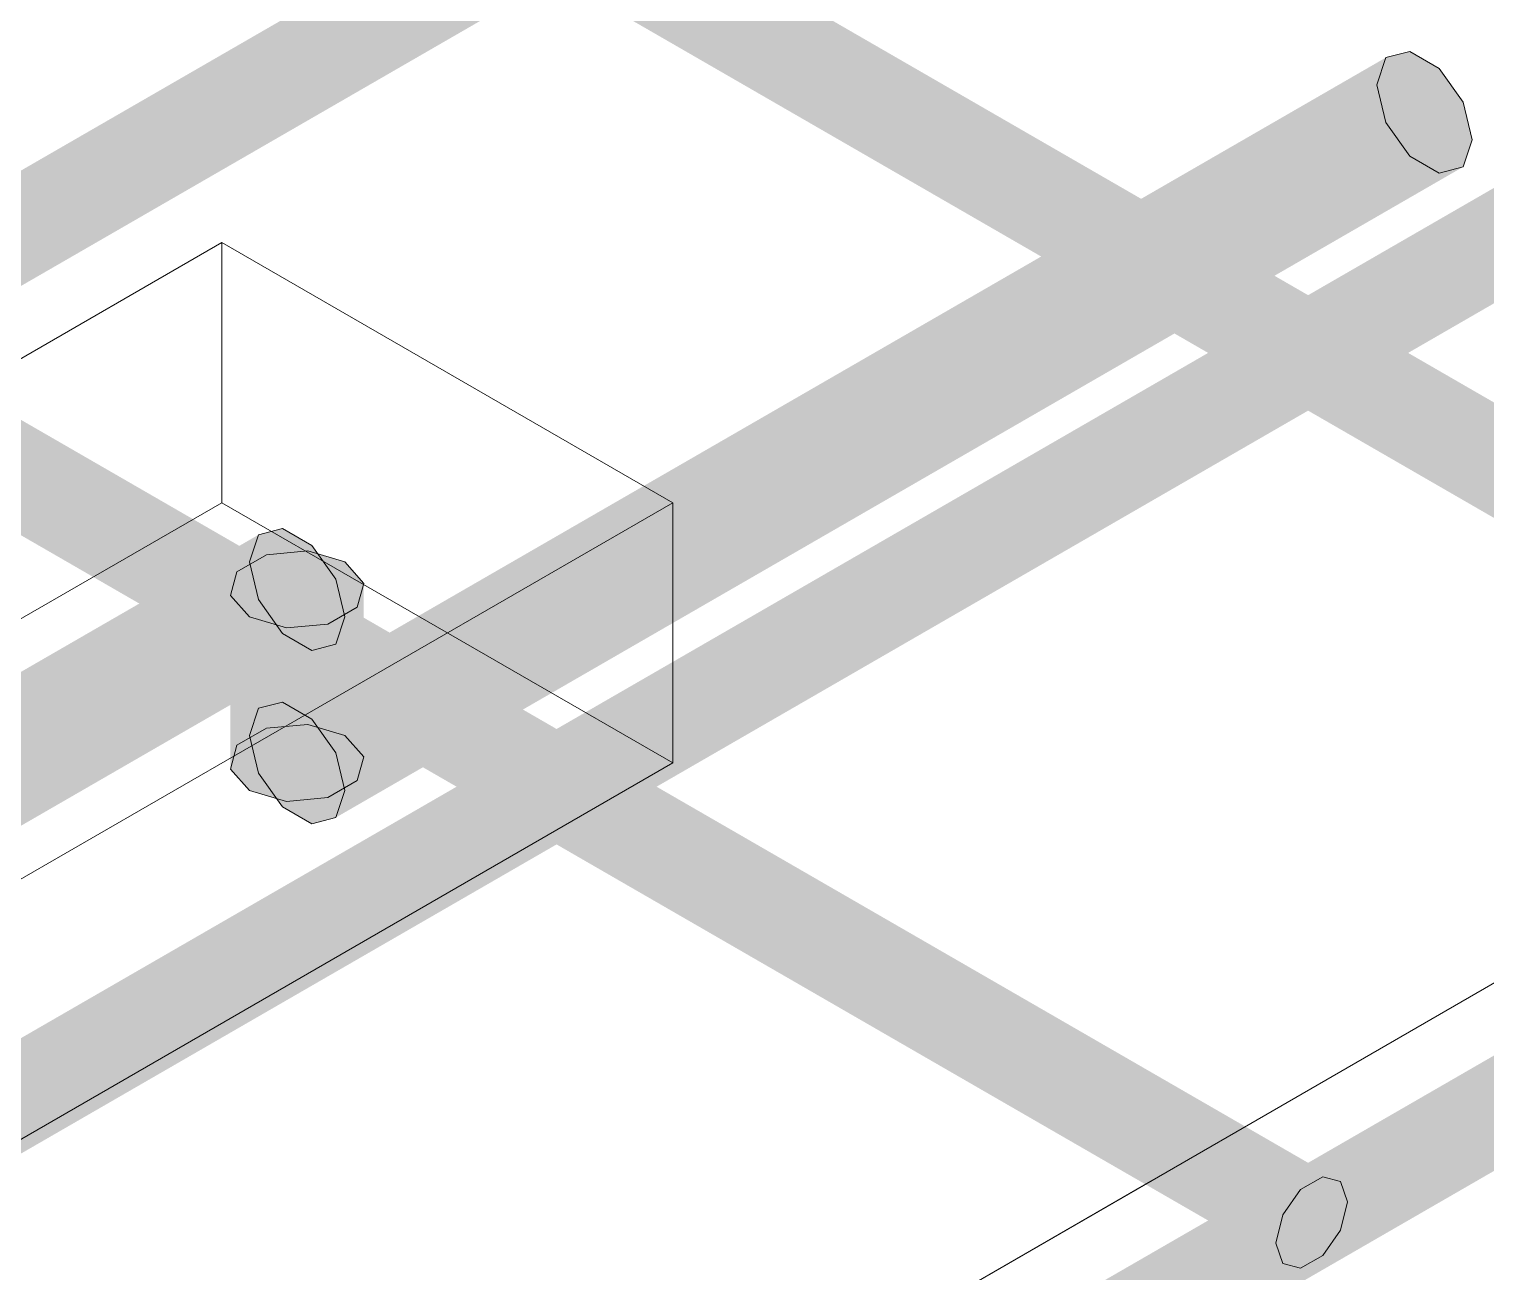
# Model space of a CAD drawing. Header units: metres. Extents: x 349021 to 349543, y 9281040 to 9281959.
# Drawn here: x 349207.6896 to 349208.0253, y 9281041.7777 to 9281042.0642 of the extents above; entities that cross this region are included whole.
import ezdxf

# ---------------------------------------------------------------- set-up
doc = ezdxf.new("R2010")
doc.units = ezdxf.units.M
doc.header["$LTSCALE"] = 0.25
doc.layers.add('ISO-3D', color=7, linetype='CONTINUOUS', lineweight=13)
doc.layers.add('ISO-3D-ARISTAS', color=250, linetype='CONTINUOUS', lineweight=13)

msp = doc.modelspace()

# ---------------------------------------------------------------- linework, layer by layer
at = {"layer": 'ISO-3D', "true_color": 0x553624}
for points in [[(349207.81168, 9281042.09938), (349207.81326, 9281042.10407), (349207.72908, 9281042.05169), (349207.73065, 9281042.05637)], [(349207.82818, 9281042.08985), (349207.8266, 9281042.08516), (349207.74557, 9281042.04216), (349207.744, 9281042.03747)], [(349207.72908, 9281042.05169), (349207.73065, 9281042.05637), (349207.64647, 9281042.00399), (349207.64805, 9281042.00868)], [(349208.06749, 9281042.04707), (349208.06907, 9281042.05176), (349207.98489, 9281041.99938), (349207.98646, 9281042.00407)], [(349207.74557, 9281042.04216), (349207.744, 9281042.03747), (349207.66297, 9281041.99447), (349207.66139, 9281041.98978)], [(349208.08399, 9281042.03755), (349208.08241, 9281042.03286), (349208.00138, 9281041.98985), (349207.99981, 9281041.98516)], [(349207.98489, 9281041.99938), (349207.98646, 9281042.00407), (349207.90228, 9281041.95169), (349207.90386, 9281041.95637)], [(349208.00138, 9281041.98985), (349207.99981, 9281041.98516), (349207.91878, 9281041.94216), (349207.9172, 9281041.93747)], [(349207.90228, 9281041.95169), (349207.90386, 9281041.95637), (349207.81968, 9281041.90399), (349207.82125, 9281041.90868)], [(349207.91878, 9281041.94216), (349207.9172, 9281041.93747), (349207.83617, 9281041.89447), (349207.8346, 9281041.88978)], [(349207.81968, 9281041.90399), (349207.82125, 9281041.90868), (349207.73707, 9281041.8563), (349207.73864, 9281041.86099)], [(349207.83617, 9281041.89447), (349207.8346, 9281041.88978), (349207.75357, 9281041.84678), (349207.75199, 9281041.84209)], [(349207.73707, 9281041.8563), (349207.73864, 9281041.86099), (349207.65446, 9281041.80861), (349207.65604, 9281041.8133)], [(349208.07549, 9281041.85169), (349208.07706, 9281041.85637), (349207.99288, 9281041.80399), (349207.99446, 9281041.80868)], [(349207.75357, 9281041.84678), (349207.75199, 9281041.84209), (349207.67096, 9281041.79908), (349207.66939, 9281041.79439)], [(349208.09198, 9281041.84216), (349208.09041, 9281041.83747), (349208.00938, 9281041.79447), (349208.0078, 9281041.78978)], [(349207.99288, 9281041.80399), (349207.99446, 9281041.80868), (349207.91027, 9281041.7563), (349207.91185, 9281041.76099)], [(349208.00938, 9281041.79447), (349208.0078, 9281041.78978), (349207.92677, 9281041.74678), (349207.9252, 9281041.74209)]]:
    msp.add_solid(points, dxfattribs=at)
at = {"layer": 'ISO-3D', "true_color": 0x67422b}
for points in [[(349207.81326, 9281042.10407), (349207.81738, 9281042.10515), (349207.73065, 9281042.05637), (349207.73478, 9281042.05745)], [(349207.8266, 9281042.08516), (349207.82248, 9281042.08408), (349207.744, 9281042.03747), (349207.73987, 9281042.03639)], [(349207.73065, 9281042.05637), (349207.73478, 9281042.05745), (349207.64805, 9281042.00868), (349207.65217, 9281042.00976)], [(349208.06907, 9281042.05176), (349208.07319, 9281042.05284), (349207.98646, 9281042.00407), (349207.99059, 9281042.00515)], [(349207.744, 9281042.03747), (349207.73987, 9281042.03639), (349207.66139, 9281041.98978), (349207.65727, 9281041.9887)], [(349208.08241, 9281042.03286), (349208.07829, 9281042.03178), (349207.99981, 9281041.98516), (349207.99568, 9281041.98408)], [(349207.98646, 9281042.00407), (349207.99059, 9281042.00515), (349207.90386, 9281041.95637), (349207.90798, 9281041.95745)], [(349207.99981, 9281041.98516), (349207.99568, 9281041.98408), (349207.9172, 9281041.93747), (349207.91308, 9281041.93639)], [(349207.90386, 9281041.95637), (349207.90798, 9281041.95745), (349207.82125, 9281041.90868), (349207.82537, 9281041.90976)], [(349207.9172, 9281041.93747), (349207.91308, 9281041.93639), (349207.8346, 9281041.88978), (349207.83047, 9281041.8887)], [(349207.82125, 9281041.90868), (349207.82537, 9281041.90976), (349207.73864, 9281041.86099), (349207.74277, 9281041.86207)], [(349207.8346, 9281041.88978), (349207.83047, 9281041.8887), (349207.75199, 9281041.84209), (349207.74787, 9281041.84101)], [(349207.73864, 9281041.86099), (349207.74277, 9281041.86207), (349207.65604, 9281041.8133), (349207.66016, 9281041.81438)], [(349208.07706, 9281041.85637), (349208.08119, 9281041.85745), (349207.99446, 9281041.80868), (349207.99858, 9281041.80976)], [(349207.75199, 9281041.84209), (349207.74787, 9281041.84101), (349207.66939, 9281041.79439), (349207.66526, 9281041.79332)], [(349208.09041, 9281041.83747), (349208.08628, 9281041.83639), (349208.0078, 9281041.78978), (349208.00368, 9281041.7887)], [(349207.99446, 9281041.80868), (349207.99858, 9281041.80976), (349207.91185, 9281041.76099), (349207.91597, 9281041.76207)], [(349208.0078, 9281041.78978), (349208.00368, 9281041.7887), (349207.9252, 9281041.74209), (349207.92107, 9281041.74101)]]:
    msp.add_solid(points, dxfattribs=at)
at = {"layer": 'ISO-3D', "true_color": 0x7c4f34}
for points in [[(349207.81738, 9281042.10515), (349207.82248, 9281042.1022), (349207.73478, 9281042.05745), (349207.73987, 9281042.05451)], [(349207.91308, 9281042.04266), (349207.90798, 9281042.03971), (349207.83047, 9281042.09035), (349207.82537, 9281042.08741)], [(349207.82248, 9281042.08408), (349207.81738, 9281042.08703), (349207.73987, 9281042.03639), (349207.73478, 9281042.03934)], [(349207.90798, 9281042.0216), (349207.91308, 9281042.02454), (349207.82537, 9281042.06929), (349207.83047, 9281042.07223)], [(349207.73478, 9281042.05745), (349207.73987, 9281042.05451), (349207.65217, 9281042.00976), (349207.65727, 9281042.00682)], [(349208.07319, 9281042.05284), (349208.07829, 9281042.04989), (349207.99059, 9281042.00515), (349207.99568, 9281042.0022)], [(349207.99568, 9281041.99497), (349207.99059, 9281041.99202), (349207.91308, 9281042.04266), (349207.90798, 9281042.03971)], [(349207.73987, 9281042.03639), (349207.73478, 9281042.03934), (349207.65727, 9281041.9887), (349207.65217, 9281041.99164)], [(349208.07829, 9281042.03178), (349208.07319, 9281042.03472), (349207.99568, 9281041.98408), (349207.99059, 9281041.98703)], [(349207.99059, 9281041.9739), (349207.99568, 9281041.97685), (349207.90798, 9281042.0216), (349207.91308, 9281042.02454)], [(349207.99059, 9281042.00515), (349207.99568, 9281042.0022), (349207.90798, 9281041.95745), (349207.91308, 9281041.95451)], [(349208.07829, 9281041.94727), (349208.07319, 9281041.94433), (349207.99568, 9281041.99497), (349207.99059, 9281041.99202)], [(349207.73987, 9281041.94266), (349207.73478, 9281041.93971), (349207.65727, 9281041.99035), (349207.65217, 9281041.98741)], [(349207.99568, 9281041.98408), (349207.99059, 9281041.98703), (349207.91308, 9281041.93639), (349207.90798, 9281041.93934)], [(349208.07319, 9281041.92621), (349208.07829, 9281041.92916), (349207.99059, 9281041.9739), (349207.99568, 9281041.97685)], [(349207.73478, 9281041.9216), (349207.73987, 9281041.92454), (349207.65217, 9281041.96929), (349207.65727, 9281041.97223)], [(349207.90798, 9281041.95745), (349207.91308, 9281041.95451), (349207.82537, 9281041.90976), (349207.83047, 9281041.90682)], [(349207.82248, 9281041.89497), (349207.81738, 9281041.89202), (349207.73987, 9281041.94266), (349207.73478, 9281041.93971)], [(349207.91308, 9281041.93639), (349207.90798, 9281041.93934), (349207.83047, 9281041.8887), (349207.82537, 9281041.89164)], [(349207.81738, 9281041.8739), (349207.82248, 9281041.87685), (349207.73478, 9281041.9216), (349207.73987, 9281041.92454)], [(349207.82537, 9281041.90976), (349207.83047, 9281041.90682), (349207.74277, 9281041.86207), (349207.74787, 9281041.85913)], [(349207.90508, 9281041.84727), (349207.89999, 9281041.84433), (349207.82248, 9281041.89497), (349207.81738, 9281041.89202)], [(349207.83047, 9281041.8887), (349207.82537, 9281041.89164), (349207.74787, 9281041.84101), (349207.74277, 9281041.84395)], [(349207.89999, 9281041.82621), (349207.90508, 9281041.82916), (349207.81738, 9281041.8739), (349207.82248, 9281041.87685)], [(349207.74277, 9281041.86207), (349207.74787, 9281041.85913), (349207.66016, 9281041.81438), (349207.66526, 9281041.81143)], [(349208.08119, 9281041.85745), (349208.08628, 9281041.85451), (349207.99858, 9281041.80976), (349208.00368, 9281041.80682)], [(349207.98769, 9281041.79958), (349207.98259, 9281041.79664), (349207.90508, 9281041.84727), (349207.89999, 9281041.84433)], [(349207.74787, 9281041.84101), (349207.74277, 9281041.84395), (349207.66526, 9281041.79332), (349207.66016, 9281041.79626)], [(349208.08628, 9281041.83639), (349208.08119, 9281041.83934), (349208.00368, 9281041.7887), (349207.99858, 9281041.79164)], [(349207.98259, 9281041.77852), (349207.98769, 9281041.78146), (349207.89999, 9281041.82621), (349207.90508, 9281041.82916)], [(349207.99858, 9281041.80976), (349208.00368, 9281041.80682), (349207.91597, 9281041.76207), (349207.92107, 9281041.75913)], [(349207.73188, 9281041.74727), (349207.72678, 9281041.74433), (349207.64927, 9281041.79497), (349207.64418, 9281041.79202)], [(349208.00368, 9281041.7887), (349207.99858, 9281041.79164), (349207.92107, 9281041.74101), (349207.91597, 9281041.74395)]]:
    msp.add_solid(points, dxfattribs=at)
at = {"layer": 'ISO-3D', "true_color": 0x7f5135}
for points in [[(349207.82248, 9281042.1022), (349207.8266, 9281042.09636), (349207.73987, 9281042.05451), (349207.744, 9281042.04867)], [(349207.81738, 9281042.08703), (349207.81326, 9281042.09287), (349207.73478, 9281042.03934), (349207.73065, 9281042.04518)], [(349207.73987, 9281042.05451), (349207.744, 9281042.04867), (349207.65727, 9281042.00682), (349207.66139, 9281042.00098)], [(349208.07829, 9281042.04989), (349208.08241, 9281042.04405), (349207.99568, 9281042.0022), (349207.99981, 9281041.99636)], [(349207.73478, 9281042.03934), (349207.73065, 9281042.04518), (349207.65217, 9281041.99164), (349207.64805, 9281041.99749)], [(349208.07319, 9281042.03472), (349208.06907, 9281042.04056), (349207.99059, 9281041.98703), (349207.98646, 9281041.99287)], [(349207.99568, 9281042.0022), (349207.99981, 9281041.99636), (349207.91308, 9281041.95451), (349207.9172, 9281041.94867)], [(349207.99059, 9281041.98703), (349207.98646, 9281041.99287), (349207.90798, 9281041.93934), (349207.90386, 9281041.94518)], [(349207.91308, 9281041.95451), (349207.9172, 9281041.94867), (349207.83047, 9281041.90682), (349207.8346, 9281041.90098)], [(349207.90798, 9281041.93934), (349207.90386, 9281041.94518), (349207.82537, 9281041.89164), (349207.82125, 9281041.89749)], [(349207.83047, 9281041.90682), (349207.8346, 9281041.90098), (349207.74787, 9281041.85913), (349207.75199, 9281041.85328)], [(349207.82537, 9281041.89164), (349207.82125, 9281041.89749), (349207.74277, 9281041.84395), (349207.73864, 9281041.84979)], [(349207.74787, 9281041.85913), (349207.75199, 9281041.85328), (349207.66526, 9281041.81143), (349207.66939, 9281041.80559)], [(349208.08628, 9281041.85451), (349208.09041, 9281041.84867), (349208.00368, 9281041.80682), (349208.0078, 9281041.80098)], [(349207.74277, 9281041.84395), (349207.73864, 9281041.84979), (349207.66016, 9281041.79626), (349207.65604, 9281041.8021)], [(349208.08119, 9281041.83934), (349208.07706, 9281041.84518), (349207.99858, 9281041.79164), (349207.99446, 9281041.79749)], [(349208.00368, 9281041.80682), (349208.0078, 9281041.80098), (349207.92107, 9281041.75913), (349207.9252, 9281041.75328)], [(349207.99858, 9281041.79164), (349207.99446, 9281041.79749), (349207.91597, 9281041.74395), (349207.91185, 9281041.74979)]]:
    msp.add_solid(points, dxfattribs=at)
at = {"layer": 'ISO-3D', "true_color": 0x70472f}
for points in [[(349207.81326, 9281042.09287), (349207.81168, 9281042.09938), (349207.73065, 9281042.04518), (349207.72908, 9281042.05169)], [(349207.8266, 9281042.09636), (349207.82818, 9281042.08985), (349207.744, 9281042.04867), (349207.74557, 9281042.04216)], [(349207.73065, 9281042.04518), (349207.72908, 9281042.05169), (349207.64805, 9281041.99749), (349207.64647, 9281042.00399)], [(349207.744, 9281042.04867), (349207.74557, 9281042.04216), (349207.66139, 9281042.00098), (349207.66297, 9281041.99447)], [(349208.06907, 9281042.04056), (349208.06749, 9281042.04707), (349207.98646, 9281041.99287), (349207.98489, 9281041.99938)], [(349208.08241, 9281042.04405), (349208.08399, 9281042.03755), (349207.99981, 9281041.99636), (349208.00138, 9281041.98985)], [(349207.98646, 9281041.99287), (349207.98489, 9281041.99938), (349207.90386, 9281041.94518), (349207.90228, 9281041.95169)], [(349207.99981, 9281041.99636), (349208.00138, 9281041.98985), (349207.9172, 9281041.94867), (349207.91878, 9281041.94216)], [(349207.90386, 9281041.94518), (349207.90228, 9281041.95169), (349207.82125, 9281041.89749), (349207.81968, 9281041.90399)], [(349207.9172, 9281041.94867), (349207.91878, 9281041.94216), (349207.8346, 9281041.90098), (349207.83617, 9281041.89447)], [(349207.82125, 9281041.89749), (349207.81968, 9281041.90399), (349207.73864, 9281041.84979), (349207.73707, 9281041.8563)], [(349207.8346, 9281041.90098), (349207.83617, 9281041.89447), (349207.75199, 9281041.85328), (349207.75357, 9281041.84678)], [(349207.73864, 9281041.84979), (349207.73707, 9281041.8563), (349207.65604, 9281041.8021), (349207.65446, 9281041.80861)], [(349207.75199, 9281041.85328), (349207.75357, 9281041.84678), (349207.66939, 9281041.80559), (349207.67096, 9281041.79908)], [(349208.07706, 9281041.84518), (349208.07549, 9281041.85169), (349207.99446, 9281041.79749), (349207.99288, 9281041.80399)], [(349208.09041, 9281041.84867), (349208.09198, 9281041.84216), (349208.0078, 9281041.80098), (349208.00938, 9281041.79447)], [(349207.99446, 9281041.79749), (349207.99288, 9281041.80399), (349207.91185, 9281041.74979), (349207.91027, 9281041.7563)], [(349208.0078, 9281041.80098), (349208.00938, 9281041.79447), (349207.9252, 9281041.75328), (349207.92677, 9281041.74678)]]:
    msp.add_solid(points, dxfattribs=at)
at = {"layer": 'ISO-3D', "true_color": 0x603d28}
for points in [[(349207.9172, 9281042.04158), (349207.91308, 9281042.04266), (349207.8346, 9281042.08927), (349207.83047, 9281042.09035)], [(349207.91878, 9281042.03689), (349207.9172, 9281042.04158), (349207.83617, 9281042.08458), (349207.8346, 9281042.08927)], [(349207.90228, 9281042.02736), (349207.90386, 9281042.02268), (349207.81968, 9281042.07506), (349207.82125, 9281042.07037)], [(349207.90386, 9281042.02268), (349207.90798, 9281042.0216), (349207.82125, 9281042.07037), (349207.82537, 9281042.06929)], [(349207.99981, 9281041.99389), (349207.99568, 9281041.99497), (349207.9172, 9281042.04158), (349207.91308, 9281042.04266)], [(349208.00138, 9281041.9892), (349207.99981, 9281041.99389), (349207.91878, 9281042.03689), (349207.9172, 9281042.04158)], [(349207.98489, 9281041.97967), (349207.98646, 9281041.97498), (349207.90228, 9281042.02736), (349207.90386, 9281042.02268)], [(349207.98646, 9281041.97498), (349207.99059, 9281041.9739), (349207.90386, 9281042.02268), (349207.90798, 9281042.0216)], [(349208.08241, 9281041.94619), (349208.07829, 9281041.94727), (349207.99981, 9281041.99389), (349207.99568, 9281041.99497)], [(349208.08399, 9281041.9415), (349208.08241, 9281041.94619), (349208.00138, 9281041.9892), (349207.99981, 9281041.99389)], [(349207.744, 9281041.94158), (349207.73987, 9281041.94266), (349207.66139, 9281041.98927), (349207.65727, 9281041.99035)], [(349207.74557, 9281041.93689), (349207.744, 9281041.94158), (349207.66297, 9281041.98458), (349207.66139, 9281041.98927)], [(349208.06749, 9281041.93198), (349208.06907, 9281041.92729), (349207.98489, 9281041.97967), (349207.98646, 9281041.97498)], [(349207.72908, 9281041.92736), (349207.73065, 9281041.92268), (349207.64647, 9281041.97506), (349207.64805, 9281041.97037)], [(349208.06907, 9281041.92729), (349208.07319, 9281041.92621), (349207.98646, 9281041.97498), (349207.99059, 9281041.9739)], [(349207.73065, 9281041.92268), (349207.73478, 9281041.9216), (349207.64805, 9281041.97037), (349207.65217, 9281041.96929)], [(349207.8266, 9281041.89389), (349207.82248, 9281041.89497), (349207.744, 9281041.94158), (349207.73987, 9281041.94266)], [(349207.82818, 9281041.8892), (349207.8266, 9281041.89389), (349207.74557, 9281041.93689), (349207.744, 9281041.94158)], [(349207.81168, 9281041.87967), (349207.81326, 9281041.87498), (349207.72908, 9281041.92736), (349207.73065, 9281041.92268)], [(349207.81326, 9281041.87498), (349207.81738, 9281041.8739), (349207.73065, 9281041.92268), (349207.73478, 9281041.9216)], [(349207.90921, 9281041.84619), (349207.90508, 9281041.84727), (349207.8266, 9281041.89389), (349207.82248, 9281041.89497)], [(349207.91078, 9281041.8415), (349207.90921, 9281041.84619), (349207.82818, 9281041.8892), (349207.8266, 9281041.89389)], [(349207.89429, 9281041.83198), (349207.89586, 9281041.82729), (349207.81168, 9281041.87967), (349207.81326, 9281041.87498)], [(349207.89586, 9281041.82729), (349207.89999, 9281041.82621), (349207.81326, 9281041.87498), (349207.81738, 9281041.8739)], [(349207.99181, 9281041.7985), (349207.98769, 9281041.79958), (349207.90921, 9281041.84619), (349207.90508, 9281041.84727)], [(349207.99339, 9281041.79381), (349207.99181, 9281041.7985), (349207.91078, 9281041.8415), (349207.90921, 9281041.84619)], [(349207.97689, 9281041.78429), (349207.97847, 9281041.7796), (349207.89429, 9281041.83198), (349207.89586, 9281041.82729)], [(349207.97847, 9281041.7796), (349207.98259, 9281041.77852), (349207.89586, 9281041.82729), (349207.89999, 9281041.82621)], [(349207.736, 9281041.74619), (349207.73188, 9281041.74727), (349207.6534, 9281041.79389), (349207.64927, 9281041.79497)], [(349207.73758, 9281041.7415), (349207.736, 9281041.74619), (349207.65497, 9281041.7892), (349207.6534, 9281041.79389)], [(349207.72108, 9281041.73198), (349207.72266, 9281041.72729), (349207.63848, 9281041.77967), (349207.64005, 9281041.77498)]]:
    msp.add_solid(points, dxfattribs=at)
at = {"layer": 'ISO-3D', "true_color": 0x865538}
for points in [[(349207.90798, 9281042.03971), (349207.90386, 9281042.03387), (349207.82537, 9281042.08741), (349207.82125, 9281042.08156)], [(349207.91308, 9281042.02454), (349207.9172, 9281042.03038), (349207.83047, 9281042.07223), (349207.8346, 9281042.07807)], [(349207.99059, 9281041.99202), (349207.98646, 9281041.98618), (349207.90798, 9281042.03971), (349207.90386, 9281042.03387)], [(349207.99568, 9281041.97685), (349207.99981, 9281041.98269), (349207.91308, 9281042.02454), (349207.9172, 9281042.03038)], [(349208.07319, 9281041.94433), (349208.06907, 9281041.93849), (349207.99059, 9281041.99202), (349207.98646, 9281041.98618)], [(349207.73478, 9281041.93971), (349207.73065, 9281041.93387), (349207.65217, 9281041.98741), (349207.64805, 9281041.98156)], [(349208.07829, 9281041.92916), (349208.08241, 9281041.935), (349207.99568, 9281041.97685), (349207.99981, 9281041.98269)], [(349207.73987, 9281041.92454), (349207.744, 9281041.93038), (349207.65727, 9281041.97223), (349207.66139, 9281041.97807)], [(349207.81738, 9281041.89202), (349207.81326, 9281041.88618), (349207.73478, 9281041.93971), (349207.73065, 9281041.93387)], [(349207.82248, 9281041.87685), (349207.8266, 9281041.88269), (349207.73987, 9281041.92454), (349207.744, 9281041.93038)], [(349207.89999, 9281041.84433), (349207.89586, 9281041.83849), (349207.81738, 9281041.89202), (349207.81326, 9281041.88618)], [(349207.90508, 9281041.82916), (349207.90921, 9281041.835), (349207.82248, 9281041.87685), (349207.8266, 9281041.88269)], [(349207.98259, 9281041.79664), (349207.97847, 9281041.7908), (349207.89999, 9281041.84433), (349207.89586, 9281041.83849)], [(349207.98769, 9281041.78146), (349207.99181, 9281041.7873), (349207.90508, 9281041.82916), (349207.90921, 9281041.835)], [(349207.72678, 9281041.74433), (349207.72266, 9281041.73849), (349207.64418, 9281041.79202), (349207.64005, 9281041.78618)], [(349207.73188, 9281041.72916), (349207.736, 9281041.735), (349207.64927, 9281041.77685), (349207.6534, 9281041.78269)]]:
    msp.add_solid(points, dxfattribs=at)
at = {"layer": 'ISO-3D', "true_color": 0x7b4f34}
for points in [[(349207.9172, 9281042.03038), (349207.91878, 9281042.03689), (349207.8346, 9281042.07807), (349207.83617, 9281042.08458)], [(349207.90386, 9281042.03387), (349207.90228, 9281042.02736), (349207.82125, 9281042.08156), (349207.81968, 9281042.07506)], [(349207.99981, 9281041.98269), (349208.00138, 9281041.9892), (349207.9172, 9281042.03038), (349207.91878, 9281042.03689)], [(349207.98646, 9281041.98618), (349207.98489, 9281041.97967), (349207.90386, 9281042.03387), (349207.90228, 9281042.02736)], [(349208.08241, 9281041.935), (349208.08399, 9281041.9415), (349207.99981, 9281041.98269), (349208.00138, 9281041.9892)], [(349208.06907, 9281041.93849), (349208.06749, 9281041.93198), (349207.98646, 9281041.98618), (349207.98489, 9281041.97967)], [(349207.744, 9281041.93038), (349207.74557, 9281041.93689), (349207.66139, 9281041.97807), (349207.66297, 9281041.98458)], [(349207.73065, 9281041.93387), (349207.72908, 9281041.92736), (349207.64805, 9281041.98156), (349207.64647, 9281041.97506)], [(349207.8266, 9281041.88269), (349207.82818, 9281041.8892), (349207.744, 9281041.93038), (349207.74557, 9281041.93689)], [(349207.81326, 9281041.88618), (349207.81168, 9281041.87967), (349207.73065, 9281041.93387), (349207.72908, 9281041.92736)], [(349207.90921, 9281041.835), (349207.91078, 9281041.8415), (349207.8266, 9281041.88269), (349207.82818, 9281041.8892)], [(349207.89586, 9281041.83849), (349207.89429, 9281041.83198), (349207.81326, 9281041.88618), (349207.81168, 9281041.87967)], [(349207.99181, 9281041.7873), (349207.99339, 9281041.79381), (349207.90921, 9281041.835), (349207.91078, 9281041.8415)], [(349207.97847, 9281041.7908), (349207.97689, 9281041.78429), (349207.89586, 9281041.83849), (349207.89429, 9281041.83198)], [(349207.736, 9281041.735), (349207.73758, 9281041.7415), (349207.6534, 9281041.78269), (349207.65497, 9281041.7892)], [(349207.72266, 9281041.73849), (349207.72108, 9281041.73198), (349207.64005, 9281041.78618), (349207.63848, 9281041.77967)]]:
    msp.add_solid(points, dxfattribs=at)
at = {"layer": 'ISO-3D', "true_color": 0x4f4d49}
for points in [[(349208.00012, 9281042.05135), (349208.00222, 9281042.0576), (349207.91352, 9281042.00135), (349207.91562, 9281042.0076)], [(349208.02212, 9281042.03865), (349208.02002, 9281042.0324), (349207.93552, 9281041.98865), (349207.93342, 9281041.9824)], [(349207.91352, 9281042.00135), (349207.91562, 9281042.0076), (349207.82692, 9281041.95135), (349207.82902, 9281041.9576)], [(349207.93552, 9281041.98865), (349207.93342, 9281041.9824), (349207.84892, 9281041.93865), (349207.84681, 9281041.9324)], [(349207.82692, 9281041.95135), (349207.82902, 9281041.9576), (349207.74032, 9281041.90135), (349207.74242, 9281041.9076)], [(349207.74032, 9281041.94135), (349207.74242, 9281041.9476), (349207.65371, 9281041.89135), (349207.65581, 9281041.8976)], [(349207.84892, 9281041.93865), (349207.84681, 9281041.9324), (349207.76231, 9281041.88865), (349207.76021, 9281041.8824)], [(349207.76231, 9281041.92865), (349207.76021, 9281041.9224), (349207.67571, 9281041.87865), (349207.67361, 9281041.8724)]]:
    msp.add_solid(points, dxfattribs=at)
at = {"layer": 'ISO-3D', "true_color": 0x605d58}
for points in [[(349208.00222, 9281042.0576), (349208.00772, 9281042.05904), (349207.91562, 9281042.0076), (349207.92112, 9281042.00904)], [(349208.02002, 9281042.0324), (349208.01452, 9281042.03096), (349207.93342, 9281041.9824), (349207.92792, 9281041.98096)], [(349207.91562, 9281042.0076), (349207.92112, 9281042.00904), (349207.82902, 9281041.9576), (349207.83452, 9281041.95904)], [(349207.93342, 9281041.9824), (349207.92792, 9281041.98096), (349207.84681, 9281041.9324), (349207.84132, 9281041.93096)], [(349207.82902, 9281041.9576), (349207.83452, 9281041.95904), (349207.74242, 9281041.9076), (349207.74792, 9281041.90904)], [(349207.74242, 9281041.9476), (349207.74792, 9281041.94904), (349207.65581, 9281041.8976), (349207.66131, 9281041.89904)], [(349207.76231, 9281041.90135), (349207.76668, 9281041.8964), (349207.76231, 9281041.94135), (349207.76668, 9281041.9364)], [(349207.74032, 9281041.88865), (349207.73595, 9281041.8936), (349207.74032, 9281041.92865), (349207.73595, 9281041.9336)], [(349207.84681, 9281041.9324), (349207.84132, 9281041.93096), (349207.76021, 9281041.8824), (349207.75471, 9281041.88096)], [(349207.76021, 9281041.9224), (349207.75471, 9281041.92096), (349207.67361, 9281041.8724), (349207.66811, 9281041.87096)]]:
    msp.add_solid(points, dxfattribs=at)
at = {"layer": 'ISO-3D', "true_color": 0x736f6a}
for points in [[(349208.00772, 9281042.05904), (349208.01452, 9281042.05512), (349207.92112, 9281042.00904), (349207.92792, 9281042.00512)], [(349208.01452, 9281042.03096), (349208.00772, 9281042.03488), (349207.92792, 9281041.98096), (349207.92112, 9281041.98488)], [(349207.92112, 9281042.00904), (349207.92792, 9281042.00512), (349207.83452, 9281041.95904), (349207.84132, 9281041.95512)], [(349207.92792, 9281041.98096), (349207.92112, 9281041.98488), (349207.84132, 9281041.93096), (349207.83452, 9281041.93488)], [(349207.83452, 9281041.95904), (349207.84132, 9281041.95512), (349207.74792, 9281041.90904), (349207.75471, 9281041.90512)], [(349207.74792, 9281041.94904), (349207.75471, 9281041.94512), (349207.66131, 9281041.89904), (349207.66811, 9281041.89512)], [(349207.75131, 9281041.935), (349207.73746, 9281041.93908), (349207.74425, 9281041.943)], [(349207.75131, 9281041.935), (349207.74425, 9281041.943), (349207.75375, 9281041.94387)], [(349207.75131, 9281041.935), (349207.75375, 9281041.94387), (349207.76231, 9281041.94135)], [(349207.75131, 9281041.935), (349207.73595, 9281041.9336), (349207.73746, 9281041.93908)], [(349207.75131, 9281041.935), (349207.76231, 9281041.94135), (349207.76668, 9281041.9364)], [(349207.75131, 9281041.935), (349207.76668, 9281041.9364), (349207.76517, 9281041.93092)], [(349207.75131, 9281041.935), (349207.74032, 9281041.92865), (349207.73595, 9281041.9336)], [(349207.75131, 9281041.935), (349207.74888, 9281041.92613), (349207.74032, 9281041.92865)], [(349207.84132, 9281041.93096), (349207.83452, 9281041.93488), (349207.75471, 9281041.88096), (349207.74792, 9281041.88488)], [(349207.75131, 9281041.935), (349207.75838, 9281041.927), (349207.74888, 9281041.92613)], [(349207.75131, 9281041.935), (349207.76517, 9281041.93092), (349207.75838, 9281041.927)], [(349207.75471, 9281041.92096), (349207.74792, 9281041.92488), (349207.66811, 9281041.87096), (349207.66131, 9281041.87488)], [(349207.75131, 9281041.895), (349207.73746, 9281041.89908), (349207.74425, 9281041.903)], [(349207.75131, 9281041.895), (349207.74425, 9281041.903), (349207.75375, 9281041.90387)], [(349207.75131, 9281041.895), (349207.75375, 9281041.90387), (349207.76231, 9281041.90135)], [(349207.75131, 9281041.895), (349207.73595, 9281041.8936), (349207.73746, 9281041.89908)], [(349207.75131, 9281041.895), (349207.76231, 9281041.90135), (349207.76668, 9281041.8964)], [(349207.75131, 9281041.895), (349207.74032, 9281041.88865), (349207.73595, 9281041.8936)], [(349207.75131, 9281041.895), (349207.74888, 9281041.88613), (349207.74032, 9281041.88865)], [(349207.75131, 9281041.895), (349207.75838, 9281041.887), (349207.74888, 9281041.88613)], [(349207.75131, 9281041.895), (349207.76668, 9281041.8964), (349207.76517, 9281041.89092)], [(349207.75131, 9281041.895), (349207.76517, 9281041.89092), (349207.75838, 9281041.887)]]:
    msp.add_solid(points, dxfattribs=at)
at = {"layer": 'ISO-3D', "true_color": 0x67645f}
for points in [[(349208.01112, 9281042.045), (349208.00012, 9281042.05135), (349208.00222, 9281042.0576)], [(349208.01112, 9281042.045), (349208.00222, 9281042.0576), (349208.00772, 9281042.05904)], [(349208.01112, 9281042.045), (349208.00772, 9281042.05904), (349208.01452, 9281042.05512)], [(349208.01112, 9281042.045), (349208.01452, 9281042.05512), (349208.02002, 9281042.04733)], [(349208.01112, 9281042.045), (349208.00222, 9281042.04267), (349208.00012, 9281042.05135)], [(349208.01112, 9281042.045), (349208.02002, 9281042.04733), (349208.02212, 9281042.03865)], [(349208.01112, 9281042.045), (349208.00772, 9281042.03488), (349208.00222, 9281042.04267)], [(349208.01112, 9281042.045), (349208.01452, 9281042.03096), (349208.00772, 9281042.03488)], [(349208.01112, 9281042.045), (349208.02002, 9281042.0324), (349208.01452, 9281042.03096)], [(349208.01112, 9281042.045), (349208.02212, 9281042.03865), (349208.02002, 9281042.0324)], [(349207.75131, 9281041.935), (349207.74242, 9281041.9476), (349207.74792, 9281041.94904)], [(349207.75131, 9281041.935), (349207.74792, 9281041.94904), (349207.75471, 9281041.94512)], [(349207.75131, 9281041.935), (349207.74032, 9281041.94135), (349207.74242, 9281041.9476)], [(349207.75131, 9281041.935), (349207.75471, 9281041.94512), (349207.76021, 9281041.93733)], [(349207.75131, 9281041.935), (349207.74242, 9281041.93267), (349207.74032, 9281041.94135)], [(349207.75131, 9281041.935), (349207.76021, 9281041.93733), (349207.76231, 9281041.92865)], [(349207.75131, 9281041.935), (349207.74792, 9281041.92488), (349207.74242, 9281041.93267)], [(349207.75131, 9281041.935), (349207.75471, 9281041.92096), (349207.74792, 9281041.92488)], [(349207.75131, 9281041.935), (349207.76021, 9281041.9224), (349207.75471, 9281041.92096)], [(349207.75131, 9281041.935), (349207.76231, 9281041.92865), (349207.76021, 9281041.9224)], [(349207.75131, 9281041.895), (349207.74242, 9281041.9076), (349207.74792, 9281041.90904)], [(349207.75131, 9281041.895), (349207.74792, 9281041.90904), (349207.75471, 9281041.90512)], [(349207.75131, 9281041.895), (349207.74032, 9281041.90135), (349207.74242, 9281041.9076)], [(349207.75131, 9281041.895), (349207.75471, 9281041.90512), (349207.76021, 9281041.89733)], [(349207.75131, 9281041.895), (349207.74242, 9281041.89267), (349207.74032, 9281041.90135)], [(349207.75131, 9281041.895), (349207.74792, 9281041.88488), (349207.74242, 9281041.89267)], [(349207.75131, 9281041.895), (349207.75471, 9281041.88096), (349207.74792, 9281041.88488)], [(349207.75131, 9281041.895), (349207.76021, 9281041.89733), (349207.76231, 9281041.88865)], [(349207.75131, 9281041.895), (349207.76021, 9281041.8824), (349207.75471, 9281041.88096)], [(349207.75131, 9281041.895), (349207.76231, 9281041.88865), (349207.76021, 9281041.8824)]]:
    msp.add_solid(points, dxfattribs=at)
at = {"layer": 'ISO-3D', "true_color": 0x76726d}
for points in [[(349208.01452, 9281042.05512), (349208.02002, 9281042.04733), (349207.92792, 9281042.00512), (349207.93342, 9281041.99733)], [(349208.00772, 9281042.03488), (349208.00222, 9281042.04267), (349207.92112, 9281041.98488), (349207.91562, 9281041.99267)], [(349207.92792, 9281042.00512), (349207.93342, 9281041.99733), (349207.84132, 9281041.95512), (349207.84681, 9281041.94733)], [(349207.92112, 9281041.98488), (349207.91562, 9281041.99267), (349207.83452, 9281041.93488), (349207.82902, 9281041.94267)], [(349207.84132, 9281041.95512), (349207.84681, 9281041.94733), (349207.75471, 9281041.90512), (349207.76021, 9281041.89733)], [(349207.75471, 9281041.94512), (349207.76021, 9281041.93733), (349207.66811, 9281041.89512), (349207.67361, 9281041.88733)], [(349207.83452, 9281041.93488), (349207.82902, 9281041.94267), (349207.74792, 9281041.88488), (349207.74242, 9281041.89267)], [(349207.74792, 9281041.92488), (349207.74242, 9281041.93267), (349207.66131, 9281041.87488), (349207.65581, 9281041.88267)]]:
    msp.add_solid(points, dxfattribs=at)
at = {"layer": 'ISO-3D', "true_color": 0x686560}
for points in [[(349208.00222, 9281042.04267), (349208.00012, 9281042.05135), (349207.91562, 9281041.99267), (349207.91352, 9281042.00135)], [(349208.02002, 9281042.04733), (349208.02212, 9281042.03865), (349207.93342, 9281041.99733), (349207.93552, 9281041.98865)], [(349207.91562, 9281041.99267), (349207.91352, 9281042.00135), (349207.82902, 9281041.94267), (349207.82692, 9281041.95135)], [(349207.93342, 9281041.99733), (349207.93552, 9281041.98865), (349207.84681, 9281041.94733), (349207.84892, 9281041.93865)], [(349207.82902, 9281041.94267), (349207.82692, 9281041.95135), (349207.74242, 9281041.89267), (349207.74032, 9281041.90135)], [(349207.84681, 9281041.94733), (349207.84892, 9281041.93865), (349207.76021, 9281041.89733), (349207.76231, 9281041.88865)], [(349207.74242, 9281041.93267), (349207.74032, 9281041.94135), (349207.65581, 9281041.88267), (349207.65371, 9281041.89135)], [(349207.76021, 9281041.93733), (349207.76231, 9281041.92865), (349207.67361, 9281041.88733), (349207.67571, 9281041.87865)]]:
    msp.add_solid(points, dxfattribs=at)
at = {"layer": 'ISO-3D', "true_color": 0x5d5a55}
for points in [[(349207.73746, 9281041.89908), (349207.74425, 9281041.903), (349207.73746, 9281041.93908), (349207.74425, 9281041.943)], [(349207.76517, 9281041.89092), (349207.75838, 9281041.887), (349207.76517, 9281041.93092), (349207.75838, 9281041.927)]]:
    msp.add_solid(points, dxfattribs=at)
at = {"layer": 'ISO-3D', "true_color": 0x6a6762}
for points in [[(349207.74425, 9281041.903), (349207.75375, 9281041.90387), (349207.74425, 9281041.943), (349207.75375, 9281041.94387)], [(349207.75838, 9281041.887), (349207.74888, 9281041.88613), (349207.75838, 9281041.927), (349207.74888, 9281041.92613)]]:
    msp.add_solid(points, dxfattribs=at)
at = {"layer": 'ISO-3D', "true_color": 0x6c6863}
for points in [[(349207.75375, 9281041.90387), (349207.76231, 9281041.90135), (349207.75375, 9281041.94387), (349207.76231, 9281041.94135)], [(349207.74888, 9281041.88613), (349207.74032, 9281041.88865), (349207.74888, 9281041.92613), (349207.74032, 9281041.92865)]]:
    msp.add_solid(points, dxfattribs=at)
at = {"layer": 'ISO-3D', "true_color": 0x4a4744}
for points in [[(349207.73595, 9281041.8936), (349207.73746, 9281041.89908), (349207.73595, 9281041.9336), (349207.73746, 9281041.93908)], [(349207.76668, 9281041.8964), (349207.76517, 9281041.89092), (349207.76668, 9281041.9364), (349207.76517, 9281041.93092)]]:
    msp.add_solid(points, dxfattribs=at)
at = {"layer": 'ISO-3D', "true_color": 0x643f2a}
for points in [[(349207.98514, 9281041.78905), (349207.98769, 9281041.79958), (349207.98259, 9281041.79664)], [(349207.98514, 9281041.78905), (349207.99181, 9281041.7985), (349207.98769, 9281041.79958)], [(349207.98514, 9281041.78905), (349207.99339, 9281041.79381), (349207.99181, 9281041.7985)], [(349207.98514, 9281041.78905), (349207.98259, 9281041.79664), (349207.97847, 9281041.7908)], [(349207.98514, 9281041.78905), (349207.97847, 9281041.7908), (349207.97689, 9281041.78429)], [(349207.98514, 9281041.78905), (349207.99181, 9281041.7873), (349207.99339, 9281041.79381)], [(349207.98514, 9281041.78905), (349207.97689, 9281041.78429), (349207.97847, 9281041.7796)], [(349207.98514, 9281041.78905), (349207.97847, 9281041.7796), (349207.98259, 9281041.77852)], [(349207.98514, 9281041.78905), (349207.98259, 9281041.77852), (349207.98769, 9281041.78146)], [(349207.98514, 9281041.78905), (349207.98769, 9281041.78146), (349207.99181, 9281041.7873)]]:
    msp.add_solid(points, dxfattribs=at)
at = {"layer": 'ISO-3D-ARISTAS', "color": 250}
for p, q in [((349208.00012, 9281042.05135), (349208.00222, 9281042.0576)), ((349208.00012, 9281042.05135), (349208.00222, 9281042.0576)), ((349208.00222, 9281042.0576), (349208.00772, 9281042.05904)), ((349208.00222, 9281042.0576), (349208.00772, 9281042.05904)), ((349208.00772, 9281042.05904), (349208.01452, 9281042.05512)), ((349208.00772, 9281042.05904), (349208.01452, 9281042.05512)), ((349208.01452, 9281042.05512), (349208.02002, 9281042.04733)), ((349208.01452, 9281042.05512), (349208.02002, 9281042.04733)), ((349208.00222, 9281042.04267), (349208.00012, 9281042.05135)), ((349208.00222, 9281042.04267), (349208.00012, 9281042.05135)), ((349208.02002, 9281042.04733), (349208.02212, 9281042.03865)), ((349208.02002, 9281042.04733), (349208.02212, 9281042.03865)), ((349208.00772, 9281042.03488), (349208.00222, 9281042.04267)), ((349208.00772, 9281042.03488), (349208.00222, 9281042.04267)), ((349208.02212, 9281042.03865), (349208.02002, 9281042.0324)), ((349208.02212, 9281042.03865), (349208.02002, 9281042.0324)), ((349208.01452, 9281042.03096), (349208.00772, 9281042.03488)), ((349208.01452, 9281042.03096), (349208.00772, 9281042.03488)), ((349208.02002, 9281042.0324), (349208.01452, 9281042.03096)), ((349208.02002, 9281042.0324), (349208.01452, 9281042.03096)), ((349207.73399, 9281042.015), (349207.56945, 9281041.92)), ((349207.56945, 9281041.92), (349207.73399, 9281042.015)), ((349207.83792, 9281041.955), (349207.73399, 9281042.015)), ((349207.73399, 9281041.955), (349207.73399, 9281042.015)), ((349207.73399, 9281042.015), (349207.83792, 9281041.955)), ((349207.73399, 9281042.015), (349207.73399, 9281041.955)), ((349207.73399, 9281041.955), (349207.56945, 9281041.86)), ((349207.56945, 9281041.86), (349207.73399, 9281041.955)), ((349207.67337, 9281041.86), (349207.83792, 9281041.955)), ((349207.67337, 9281041.86), (349207.83792, 9281041.955)), ((349207.83792, 9281041.895), (349207.73399, 9281041.955)), ((349207.73399, 9281041.955), (349207.83792, 9281041.895)), ((349207.83792, 9281041.955), (349207.83792, 9281041.895)), ((349207.83792, 9281041.955), (349207.83792, 9281041.895)), ((349207.74242, 9281041.9476), (349207.74792, 9281041.94904)), ((349207.74242, 9281041.9476), (349207.74792, 9281041.94904)), ((349207.74792, 9281041.94904), (349207.75471, 9281041.94512)), ((349207.74792, 9281041.94904), (349207.75471, 9281041.94512)), ((349207.74032, 9281041.94135), (349207.74242, 9281041.9476)), ((349207.74032, 9281041.94135), (349207.74242, 9281041.9476)), ((349207.75471, 9281041.94512), (349207.76021, 9281041.93733)), ((349207.75471, 9281041.94512), (349207.76021, 9281041.93733)), ((349207.74425, 9281041.943), (349207.73746, 9281041.93908)), ((349207.73746, 9281041.93908), (349207.74425, 9281041.943)), ((349207.75375, 9281041.94387), (349207.74425, 9281041.943)), ((349207.74425, 9281041.943), (349207.75375, 9281041.94387)), ((349207.76231, 9281041.94135), (349207.75375, 9281041.94387)), ((349207.75375, 9281041.94387), (349207.76231, 9281041.94135)), ((349207.73746, 9281041.93908), (349207.73595, 9281041.9336)), ((349207.73595, 9281041.9336), (349207.73746, 9281041.93908)), ((349207.74242, 9281041.93267), (349207.74032, 9281041.94135)), ((349207.74242, 9281041.93267), (349207.74032, 9281041.94135)), ((349207.76668, 9281041.9364), (349207.76231, 9281041.94135)), ((349207.76231, 9281041.94135), (349207.76668, 9281041.9364)), ((349207.76021, 9281041.93733), (349207.76231, 9281041.92865)), ((349207.76021, 9281041.93733), (349207.76231, 9281041.92865)), ((349207.76517, 9281041.93092), (349207.76668, 9281041.9364)), ((349207.76668, 9281041.9364), (349207.76517, 9281041.93092)), ((349207.73595, 9281041.9336), (349207.74032, 9281041.92865)), ((349207.74032, 9281041.92865), (349207.73595, 9281041.9336)), ((349207.74792, 9281041.92488), (349207.74242, 9281041.93267)), ((349207.74792, 9281041.92488), (349207.74242, 9281041.93267)), ((349207.74032, 9281041.92865), (349207.74888, 9281041.92613)), ((349207.74888, 9281041.92613), (349207.74032, 9281041.92865)), ((349207.75838, 9281041.927), (349207.76517, 9281041.93092)), ((349207.76517, 9281041.93092), (349207.75838, 9281041.927)), ((349207.76231, 9281041.92865), (349207.76021, 9281041.9224)), ((349207.76231, 9281041.92865), (349207.76021, 9281041.9224)), ((349207.74888, 9281041.92613), (349207.75838, 9281041.927)), ((349207.75838, 9281041.927), (349207.74888, 9281041.92613)), ((349207.75471, 9281041.92096), (349207.74792, 9281041.92488)), ((349207.75471, 9281041.92096), (349207.74792, 9281041.92488)), ((349207.76021, 9281041.9224), (349207.75471, 9281041.92096)), ((349207.76021, 9281041.9224), (349207.75471, 9281041.92096)), ((349207.74792, 9281041.90904), (349207.74242, 9281041.9076)), ((349207.74242, 9281041.9076), (349207.74792, 9281041.90904)), ((349207.75471, 9281041.90512), (349207.74792, 9281041.90904)), ((349207.74792, 9281041.90904), (349207.75471, 9281041.90512)), ((349207.74242, 9281041.9076), (349207.74032, 9281041.90135)), ((349207.74032, 9281041.90135), (349207.74242, 9281041.9076)), ((349207.76021, 9281041.89733), (349207.75471, 9281041.90512)), ((349207.75471, 9281041.90512), (349207.76021, 9281041.89733)), ((349207.73746, 9281041.89908), (349207.74425, 9281041.903)), ((349207.73746, 9281041.89908), (349207.74425, 9281041.903)), ((349207.74425, 9281041.903), (349207.75375, 9281041.90387)), ((349207.74425, 9281041.903), (349207.75375, 9281041.90387)), ((349207.75375, 9281041.90387), (349207.76231, 9281041.90135)), ((349207.75375, 9281041.90387), (349207.76231, 9281041.90135)), ((349207.73595, 9281041.8936), (349207.73746, 9281041.89908)), ((349207.73595, 9281041.8936), (349207.73746, 9281041.89908)), ((349207.74032, 9281041.90135), (349207.74242, 9281041.89267)), ((349207.74242, 9281041.89267), (349207.74032, 9281041.90135)), ((349207.76231, 9281041.90135), (349207.76668, 9281041.8964)), ((349207.76231, 9281041.90135), (349207.76668, 9281041.8964)), ((349207.83792, 9281041.895), (349207.67337, 9281041.8)), ((349207.83792, 9281041.895), (349207.67337, 9281041.8)), ((349207.76231, 9281041.88865), (349207.76021, 9281041.89733)), ((349207.76021, 9281041.89733), (349207.76231, 9281041.88865)), ((349207.76668, 9281041.8964), (349207.76517, 9281041.89092)), ((349207.76668, 9281041.8964), (349207.76517, 9281041.89092)), ((349207.94803, 9281041.79857), (349208.11628, 9281041.89571)), ((349207.74032, 9281041.88865), (349207.73595, 9281041.8936)), ((349207.74032, 9281041.88865), (349207.73595, 9281041.8936)), ((349207.74242, 9281041.89267), (349207.74792, 9281041.88488)), ((349207.74792, 9281041.88488), (349207.74242, 9281041.89267)), ((349207.74888, 9281041.88613), (349207.74032, 9281041.88865)), ((349207.74888, 9281041.88613), (349207.74032, 9281041.88865)), ((349207.76517, 9281041.89092), (349207.75838, 9281041.887)), ((349207.76517, 9281041.89092), (349207.75838, 9281041.887)), ((349207.76021, 9281041.8824), (349207.76231, 9281041.88865)), ((349207.76231, 9281041.88865), (349207.76021, 9281041.8824)), ((349207.74792, 9281041.88488), (349207.75471, 9281041.88096)), ((349207.75471, 9281041.88096), (349207.74792, 9281041.88488)), ((349207.75838, 9281041.887), (349207.74888, 9281041.88613)), ((349207.75838, 9281041.887), (349207.74888, 9281041.88613)), ((349207.75471, 9281041.88096), (349207.76021, 9281041.8824)), ((349207.76021, 9281041.8824), (349207.75471, 9281041.88096)), ((349208.02844, 9281041.845), (349207.8639, 9281041.75)), ((349207.77977, 9281041.70143), (349207.94803, 9281041.79857)), ((349207.98769, 9281041.79958), (349207.98259, 9281041.79664)), ((349207.98769, 9281041.79958), (349207.98259, 9281041.79664)), ((349207.99181, 9281041.7985), (349207.98769, 9281041.79958)), ((349207.99181, 9281041.7985), (349207.98769, 9281041.79958)), ((349207.99339, 9281041.79381), (349207.99181, 9281041.7985)), ((349207.99339, 9281041.79381), (349207.99181, 9281041.7985)), ((349207.98259, 9281041.79664), (349207.97847, 9281041.7908)), ((349207.98259, 9281041.79664), (349207.97847, 9281041.7908)), ((349207.97847, 9281041.7908), (349207.97689, 9281041.78429)), ((349207.97847, 9281041.7908), (349207.97689, 9281041.78429)), ((349207.99181, 9281041.7873), (349207.99339, 9281041.79381)), ((349207.99181, 9281041.7873), (349207.99339, 9281041.79381)), ((349207.98769, 9281041.78146), (349207.99181, 9281041.7873)), ((349207.98769, 9281041.78146), (349207.99181, 9281041.7873)), ((349207.97689, 9281041.78429), (349207.97847, 9281041.7796)), ((349207.97689, 9281041.78429), (349207.97847, 9281041.7796)), ((349207.98259, 9281041.77852), (349207.98769, 9281041.78146)), ((349207.98259, 9281041.77852), (349207.98769, 9281041.78146)), ((349207.97847, 9281041.7796), (349207.98259, 9281041.77852)), ((349207.97847, 9281041.7796), (349207.98259, 9281041.77852))]:
    msp.add_line(p, q, dxfattribs=at)

doc.saveas('drawing.dxf')
